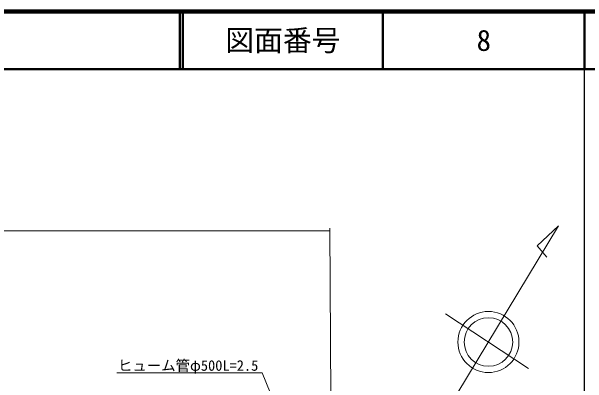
# Model space of a CAD drawing. Units: millimetres at full size, sheet at 1:1000; details may follow other scales. Extents: x 40000 to 680000, y 20000 to 380000.
# Drawn here: x 479502 to 579500, y 315458 to 380000 of the extents above; entities that cross this region are included whole.
import ezdxf
from ezdxf.enums import TextEntityAlignment as Align

# ---------------------------------------------------------------- set-up
doc = ezdxf.new("R2010")
doc.units = ezdxf.units.MM
doc.header["$LTSCALE"] = 1000
for name, color, linetype, lineweight in [('M-BMK-SRVR', 3, 'Continuous', 13), ('M-STR-HTXT', 7, 'Continuous', 13), ('M-TTL', 2, 'Continuous', 140), ('M-TTL-BAND', 7, 'Continuous', 25), ('M-TTL-LINE', 7, 'Continuous', 50)]:
    doc.layers.add(name, color=color, linetype=linetype, lineweight=lineweight)
doc.layers.add('M-TTL-TXT', color=7, linetype='Continuous')
doc.styles.add('ＭＳ ゴシック', font='')
doc.styles.get('ＭＳ ゴシック').set_extended_font_data('MS Gothic')

msp = doc.modelspace()

# ---------------------------------------------------------------- linework, layer by layer
at = {"layer": 'M-BMK-SRVR'}
msp.add_line((554862, 327540), (569270, 318079), dxfattribs=at)
msp.add_lwpolyline([(556845, 313623), (574497, 342815), (570750, 339341), (572461, 337366)], dxfattribs=at)
for radius in [5302, 4213]:
    msp.add_circle((562306, 322653), radius, dxfattribs=at)
at = {"layer": 'M-STR-HTXT'}
for p, q in [((535104, 295294), (534740, 342435)), ((534744, 341935), (398966, 341935))]:
    msp.add_line(p, q, dxfattribs=at)
msp.add_lwpolyline([(497767, 317317), (523011, 317317), (535276, 287197)], dxfattribs=at)
at = {"layer": 'M-TTL'}
msp.add_line((680000, 380000), (40000, 380000), dxfattribs=at)
at = {"layer": 'M-TTL-BAND'}
msp.add_line((579000, 20000), (579000, 370000), dxfattribs=at)
at = {"layer": 'M-TTL-LINE'}
for p, q in [((508747, 380000), (508747, 370000)), ((509247, 380000), (509247, 370000)), ((543997, 380000), (543997, 370000)), ((579000, 380000), (579000, 370000)), ((40000, 370000), (680000, 370000))]:
    msp.add_line(p, q, dxfattribs=at)

# ---------------------------------------------------------------- texts
at = {"layer": 'M-STR-HTXT', "style": 'ＭＳ ゴシック'}
msp.add_text('ヒューム管φ500L=2.5', height=1833, dxfattribs=at).set_placement((510168, 318579), align=Align.MIDDLE_CENTER)
at = {"layer": 'M-TTL-TXT', "style": 'ＭＳ ゴシック'}
for s, p in [('図面番号', (526622, 375000)), ('8', (561497, 375000))]:
    msp.add_text(s, height=3666, dxfattribs=at).set_placement(p, align=Align.MIDDLE_CENTER)

doc.saveas('drawing.dxf')
